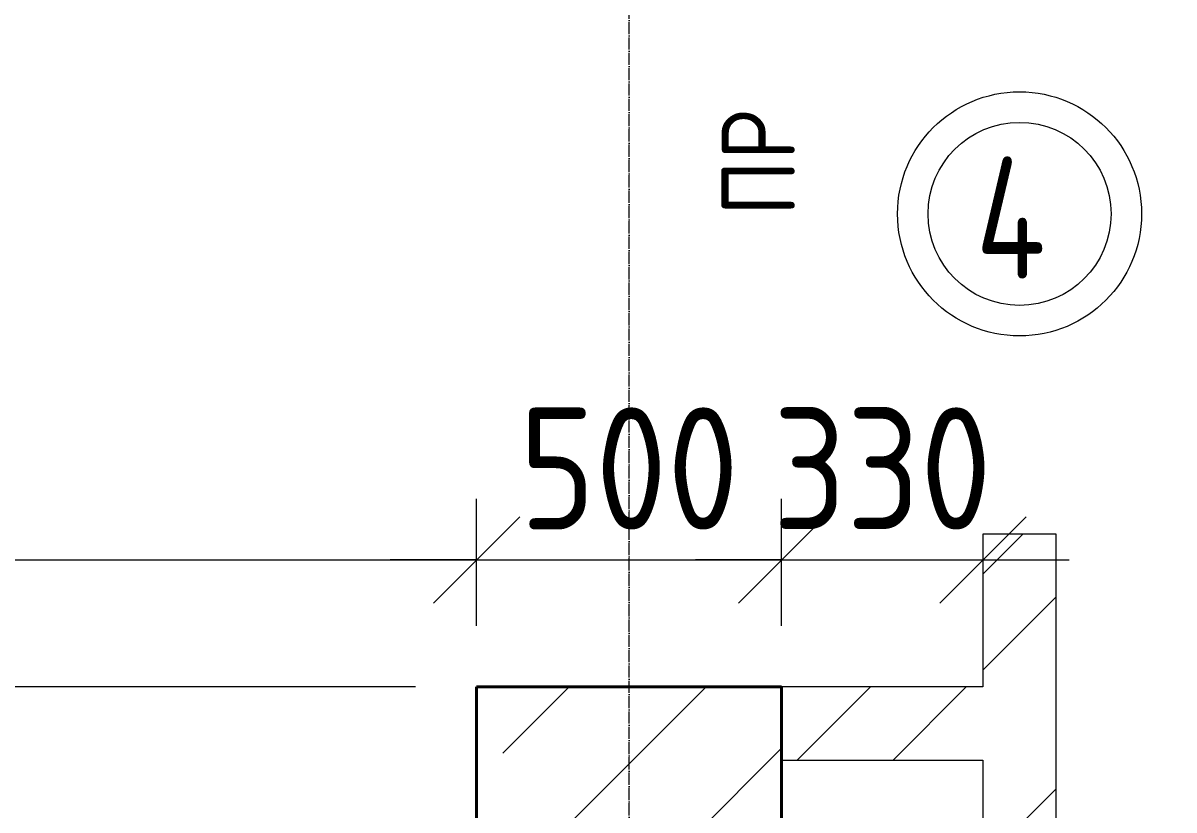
# Model space of a CAD drawing. Header units: millimetres. Extents: x -60946 to 138510, y -262288 to 24501.
# Drawn here: x -14593 to -12707, y 18653 to 19943 of the extents above; entities that cross this region are included whole.
import ezdxf

# ---------------------------------------------------------------- set-up
doc = ezdxf.new("R2010")
doc.units = ezdxf.units.MM
doc.linetypes.add('ADSK_Линия сетки', pattern=[25, 20, -2.5, 0, -2.5])
for name, color, linetype, lineweight in [('Марки', 7, 'Continuous', 20), ('Марки дверей', 7, 'Continuous', 20), ('Несущие колонны', 7, 'Continuous', 18), ('Оси', 7, 'Continuous', 9), ('Размеры', 7, 'Continuous', 9), ('Стены внутренние', 7, 'Continuous', 18)]:
    doc.layers.add(name, color=color, linetype=linetype, lineweight=lineweight)
doc.styles.add('GOST Common_3', font='', dxfattribs={"width": 0.9, "height": 200})
doc.styles.add('GOST Common_9', font='', dxfattribs={"width": 0.9, "height": 120})
doc.styles.add('GOST Common_B', font='', dxfattribs={"width": 0.8, "height": 200})
doc.styles.get('GOST Common_3').set_extended_font_data('GOST Common')
doc.styles.get('GOST Common_9').set_extended_font_data('GOST Common')
doc.styles.get('GOST Common_B').set_extended_font_data('GOST Common', bold=True)
doc.dimstyles.new('ADSK_Основной_2_0', dxfattribs={"dimscale": 304.8, "dimtxt": 201.142999, "dimasz": 0.463911, "dimexe": 0.328084, "dimexo": 0.328084, "dimgap": 0.164042, "dimtad": 1, "dimdec": 3, "dimrnd": 0.001, "dimdsep": 46, "dimtxsty": 'GOST Common_3', "dimblk1": 'OBLIQUE', "dimblk2": 'OBLIQUE', "dimsah": 1, "dimcen": 0.09, "dimdle": 0.328084, "dimazin": 2, "dimtfac": 1, "dimtdec": 4, "dimtix": 1, "dimtmove": 0, "dimatfit": 3, "dimfxl": 1, "dimtvp": 1, "dimtolj": 1, "dimtzin": 0, "dimlwd": 20, "dimlwe": 20, "dimarcsym": 2})
doc.dimstyles.new('ADSK_Основной_2_0_1', dxfattribs={"dimscale": 304.8, "dimtxt": 201.142999, "dimasz": 0.463911, "dimexe": 0.328084, "dimexo": 0.328084, "dimgap": 0.164042, "dimtad": 1, "dimdec": 3, "dimrnd": 0.001, "dimdsep": 46, "dimtxsty": 'GOST Common_3', "dimblk1": 'OBLIQUE', "dimblk2": 'OBLIQUE', "dimsah": 1, "dimcen": 0.09, "dimdle": 0.328084, "dimazin": 2, "dimtfac": 1, "dimtdec": 4, "dimtix": 1, "dimtmove": 1, "dimatfit": 3, "dimfxl": 1, "dimtvp": 1, "dimtolj": 1, "dimtzin": 0, "dimlwd": 20, "dimlwe": 20, "dimarcsym": 2})
pattern_1 = [(45, (0, 0), (-235.7317, 235.7317), []), (45, (157.15, 0), (-235.7317, 235.7317), [])]

# ---------------------------------------------------------------- blocks, each defined once
blk = doc.blocks.new('ADSK_КолоннаЖБ_Прямоугольная - 500x500 мм-1807509-Кладочный план подвала')
at = {"layer": 'Несущие колонны', "lineweight": 40}
for p, q in [((-250, 250), (250, 250)), ((-250, -250), (-250, 250)), ((250, 250), (250, -250)), ((250, -250), (-250, -250))]:
    blk.add_line(p, q, dxfattribs=at)
blk = doc.blocks.new('М_двери1 - Марка экземпляра 2-3719212-Кладочный план подвала')
at = {"layer": 'Марки дверей'}
for radius in [2, 1.5]:
    blk.add_circle((0, 0), radius, dxfattribs=at)
blk = doc.blocks.new('_Oblique')
at = {"color": 0, "linetype": 'ByBlock', "lineweight": -2}
blk.add_line((-0.5, -0.5), (0.5, 0.5), dxfattribs=at)
blk = doc.blocks.new('DIMBLOCK60-Кладочный план подвала')
at = {"layer": 'Defpoints', "color": 0, "transparency": 16777216}
for p in [(-12438.8, 19105), (-12338.8, 19105), (-12890, 17780)]:
    blk.add_point(p, dxfattribs=at)
at = {"layer": 'Размеры', "color": 0, "lineweight": 20, "transparency": 16777216}
for p, q in [((-12338.8, 17680), (-12338.8, 19205)), ((-12338.8, 19105), (-12238.8, 19105)), ((-12790, 17780), (-12238.8, 17780))]:
    blk.add_line(p, q, dxfattribs=at)
at = {"layer": 'Размеры', "color": 0, "lineweight": 20, "transparency": 16777216, "xscale": 141.4, "yscale": 141.4, "zscale": 141.4}
for p, rotation in [((-12338.8, 19105), 90), ((-12338.8, 17780), 270)]:
    blk.add_blockref('_Oblique', p, dxfattribs=dict(at, rotation=rotation))
at = {"layer": 'Размеры', "color": 0, "lineweight": 9, "transparency": 16777216, "insert": (-12488.8, 18442.5), "char_height": 200, "width": 560.473, "attachment_point": 5, "rotation": 90, "style": 'GOST Common_3'}
blk.add_mtext('\\A1;1325', dxfattribs=at)
blk = doc.blocks.new('DIMBLOCK83-Кладочный план подвала')
at = {"layer": 'Defpoints', "color": 0, "transparency": 16777216}
for p in [(-19550, 19162.8), (-13850, 19062.8), (-13850, 18855)]:
    blk.add_point(p, dxfattribs=at)
at = {"layer": 'Размеры', "color": 0, "lineweight": 20, "transparency": 16777216}
for p, q in [((-13850, 18955), (-13850, 19162.8)), ((-19650, 19062.8), (-13750, 19062.8)), ((-19550, 19062.8), (-19550, 18962.8))]:
    blk.add_line(p, q, dxfattribs=at)
at = {"layer": 'Размеры', "color": 0, "lineweight": 20, "transparency": 16777216, "xscale": 141.4, "yscale": 141.4, "zscale": 141.4, "rotation": 180}
blk.add_blockref('_Oblique', (-19550, 19062.8), dxfattribs=at)
at = {"layer": 'Размеры', "color": 0, "lineweight": 20, "transparency": 16777216, "xscale": 141.4, "yscale": 141.4, "zscale": 141.4}
blk.add_blockref('_Oblique', (-13850, 19062.8), dxfattribs=at)
at = {"layer": 'Размеры', "color": 0, "lineweight": 9, "transparency": 16777216, "insert": (-16700, 19212.8), "char_height": 200, "width": 605.475, "attachment_point": 5, "style": 'GOST Common_3'}
blk.add_mtext('\\A1;5700', dxfattribs=at)
blk = doc.blocks.new('DIMBLOCK84-Кладочный план подвала')
at = {"layer": 'Defpoints', "color": 0, "transparency": 16777216}
for p in [(-13350, 19062.8), (-13850, 18855), (-13350, 18855)]:
    blk.add_point(p, dxfattribs=at)
at = {"layer": 'Размеры', "color": 0, "lineweight": 20, "transparency": 16777216}
for p, q in [((-13850, 18955), (-13850, 19162.8)), ((-13350, 18955), (-13350, 19162.8)), ((-13850, 19062.8), (-13991.4, 19062.8)), ((-13850, 19062.8), (-13350, 19062.8)), ((-13350, 19062.8), (-13208.6, 19062.8))]:
    blk.add_line(p, q, dxfattribs=at)
at = {"layer": 'Размеры', "color": 0, "lineweight": 20, "transparency": 16777216, "xscale": 141.4, "yscale": 141.4, "zscale": 141.4}
blk.add_blockref('_Oblique', (-13850, 19062.8), dxfattribs=at)
at = {"layer": 'Размеры', "color": 0, "lineweight": 20, "transparency": 16777216, "xscale": 141.4, "yscale": 141.4, "zscale": 141.4, "rotation": 180}
blk.add_blockref('_Oblique', (-13350, 19062.8), dxfattribs=at)
at = {"layer": 'Размеры', "color": 0, "lineweight": 9, "transparency": 16777216, "insert": (-13600, 19212.8), "char_height": 200, "width": 454.106, "attachment_point": 5, "style": 'GOST Common_3'}
blk.add_mtext('\\A1;500', dxfattribs=at)
blk = doc.blocks.new('DIMBLOCK85-Кладочный план подвала')
at = {"layer": 'Defpoints', "color": 0, "transparency": 16777216}
for p in [(-13020, 19162.8), (-13020, 19062.8), (-13350, 18855)]:
    blk.add_point(p, dxfattribs=at)
at = {"layer": 'Размеры', "color": 0, "lineweight": 20, "transparency": 16777216}
for p, q in [((-13350, 18955), (-13350, 19162.8)), ((-13350, 19062.8), (-13491.4, 19062.8)), ((-13350, 19062.8), (-13020, 19062.8)), ((-13020, 19062.8), (-13020, 18962.8)), ((-13020, 19062.8), (-12878.6, 19062.8))]:
    blk.add_line(p, q, dxfattribs=at)
at = {"layer": 'Размеры', "color": 0, "lineweight": 20, "transparency": 16777216, "xscale": 141.4, "yscale": 141.4, "zscale": 141.4}
blk.add_blockref('_Oblique', (-13350, 19062.8), dxfattribs=at)
at = {"layer": 'Размеры', "color": 0, "lineweight": 20, "transparency": 16777216, "xscale": 141.4, "yscale": 141.4, "zscale": 141.4, "rotation": 180}
blk.add_blockref('_Oblique', (-13020, 19062.8), dxfattribs=at)
at = {"layer": 'Размеры', "color": 0, "lineweight": 9, "transparency": 16777216, "insert": (-13185, 19212.8), "char_height": 200, "width": 454.106, "attachment_point": 5, "style": 'GOST Common_3'}
blk.add_mtext('\\A1;330', dxfattribs=at)
blk = doc.blocks.new('DIMBLOCK86-Кладочный план подвала')
at = {"layer": 'Defpoints', "color": 0, "transparency": 16777216}
for p in [(-17556.4, 18855), (-13850, 18855), (-16700, 18605)]:
    blk.add_point(p, dxfattribs=at)
at = {"layer": 'Размеры', "color": 0, "lineweight": 20, "transparency": 16777216}
for p, q in [((-17980.7, 19295), (-18543.5, 19295)), ((-17556.4, 18730), (-17980.7, 19295)), ((-17556.4, 18505), (-17556.4, 18955)), ((-13950, 18855), (-17656.4, 18855)), ((-16800, 18605), (-17656.4, 18605))]:
    blk.add_line(p, q, dxfattribs=at)
at = {"layer": 'Размеры', "color": 0, "lineweight": 20, "transparency": 16777216, "xscale": 141.4, "yscale": 141.4, "zscale": 141.4}
for p, rotation in [((-17556.4, 18855), 90), ((-17556.4, 18605), 270)]:
    blk.add_blockref('_Oblique', p, dxfattribs=dict(at, rotation=rotation))
at = {"layer": 'Размеры', "color": 0, "lineweight": 9, "transparency": 16777216, "insert": (-18164, 19024.2), "char_height": 200, "width": 454.106, "attachment_point": 1, "rotation": 90, "line_spacing_factor": 1.022761, "style": 'GOST Common_3'}
blk.add_mtext('\\A1;250', dxfattribs=at)
blk = doc.blocks.new('DIMBLOCK87-Кладочный план подвала')
at = {"layer": 'Defpoints', "color": 0, "transparency": 16777216}
for p in [(-17656.4, 23755), (-17556.4, 23755), (-13850, 18855)]:
    blk.add_point(p, dxfattribs=at)
at = {"layer": 'Размеры', "color": 0, "lineweight": 20, "transparency": 16777216}
for p, q in [((-17556.4, 18755), (-17556.4, 23855)), ((-17556.4, 23755), (-17456.4, 23755)), ((-13950, 18855), (-17656.4, 18855))]:
    blk.add_line(p, q, dxfattribs=at)
at = {"layer": 'Размеры', "color": 0, "lineweight": 20, "transparency": 16777216, "xscale": 141.4, "yscale": 141.4, "zscale": 141.4}
for p, rotation in [((-17556.4, 23755), 90), ((-17556.4, 18855), 270)]:
    blk.add_blockref('_Oblique', p, dxfattribs=dict(at, rotation=rotation))
at = {"layer": 'Размеры', "color": 0, "lineweight": 9, "transparency": 16777216, "insert": (-17706.4, 21305), "char_height": 200, "width": 625.93, "attachment_point": 5, "rotation": 90, "style": 'GOST Common_3'}
blk.add_mtext('\\A1;4900', dxfattribs=at)

msp = doc.modelspace()

# ---------------------------------------------------------------- hatches: boundary and pattern name
at = {"layer": 'Несущие колонны', "lineweight": 9}
h = msp.add_hatch(dxfattribs=at)
h.set_pattern_fill('FP_3', color=256, style=0, pattern_type=2)
h.set_pattern_definition([(45, (0, 0), (-224.5064, 224.5064), []), (45, (224.5, 0), (-224.5064, 224.5064), [396.875, -79.375, 3.353, -76.022])])
h.paths.add_polyline_path([(-13350, 18354.969), (-13350, 18854.969), (-13850, 18854.969), (-13850, 18354.969), (-13800, 18354.969)])
at = {"layer": 'Стены внутренние', "lineweight": 9}
h = msp.add_hatch(dxfattribs=at)
h.set_pattern_fill('FP_2', color=256, style=0, pattern_type=2)
h.set_pattern_definition(pattern_1)
h.paths.add_polyline_path([(-13020, 14804.969), (-12900, 14804.969), (-12900, 16229.969), (-13020, 16229.969), (-13020, 15315.6419)])
h.paths.add_polyline_path([(-13020, 17779.969), (-12900, 17779.969), (-12900, 19104.969), (-13020, 19104.969), (-13020, 17929.969)])
h.paths.add_polyline_path([(-12900, 20154.969), (-12900, 23754.969), (-13020, 23754.969), (-13020, 20154.969)])
h = msp.add_hatch(dxfattribs=at)
h.set_pattern_fill('FP_2', color=256, style=0, pattern_type=2)
h.set_pattern_definition(pattern_1)
h.paths.add_polyline_path([(-13020, 18734.969), (-13020, 18854.969), (-13350, 18854.969), (-13350, 18734.969)])

# ---------------------------------------------------------------- linework, layer by layer
at = {"layer": 'Несущие колонны', "lineweight": 9}
for p, q in [((-13350, 18854.969), (-13850, 18854.969)), ((-13850, 18854.969), (-13850, 18604.969)), ((-13350, 18354.969), (-13350, 18854.969))]:
    msp.add_line(p, q, dxfattribs=at)
at = {"layer": 'Оси', "linetype": 'ADSK_Линия сетки', "lineweight": 5}
msp.add_line((-13600, -10973.8823), (-13600, 24500.9141), dxfattribs=at)
at = {"layer": 'Стены внутренние', "lineweight": 5}
for p, q in [((-12900, 19104.969), (-13020, 19104.969)), ((-13020, 19104.969), (-13020, 18854.969)), ((-12900, 17779.969), (-12900, 19104.969)), ((-13020, 18854.969), (-13350, 18854.969)), ((-13350, 18854.969), (-13350, 18734.969)), ((-13350, 18734.969), (-13020, 18734.969)), ((-13020, 18734.969), (-13020, 18004.969))]:
    msp.add_line(p, q, dxfattribs=at)

# ---------------------------------------------------------------- block references
at = {"layer": 'Марки дверей', "xscale": 99.99999999999993, "yscale": 99.99999999999993, "zscale": 99.99999999999993}
msp.add_blockref('М_двери1 - Марка экземпляра 2-3719212-Кладочный план подвала', (-12960, 19629.969), dxfattribs=at)
at = {"layer": 'Несущие колонны', "lineweight": 40, "rotation": 89.9999999999999}
msp.add_blockref('ADSK_КолоннаЖБ_Прямоугольная - 500x500 мм-1807509-Кладочный план подвала', (-13600, 18604.969), dxfattribs=at)

# ---------------------------------------------------------------- texts
at = {"layer": 'Марки', "lineweight": 9, "insert": (-13448.1645, 19626.6606), "char_height": 120, "width": 432.91125, "attachment_point": 1, "rotation": 90, "style": 'GOST Common_9'}
msp.add_mtext('ПР', dxfattribs=at)
at = {"layer": 'Марки дверей', "lineweight": 5, "insert": (-13032.0574, 19723.6279), "char_height": 200, "width": 166.751, "attachment_point": 1, "style": 'GOST Common_B'}
msp.add_mtext('\\fGOST Common|b1|i0|c204|p34|;\\W.8;4', dxfattribs=at)

# ---------------------------------------------------------------- dimensions: what is measured, and where the dimension line sits
at = {"layer": 'Размеры', "lineweight": 9}
for base, p1, p2, override, picture, middle in [((-17556.4083, 23754.969), (-13850, 18854.969), (-17656.3932, 23754.969), {"dimpost": '<>', "dimfxl": 6204.726333}, 'DIMBLOCK87-Кладочный план подвала', (-17706.4083, 21304.969)), ((-12338.8346, 19104.969), (-12890, 17779.969), (-12438.8195, 19104.969), {"dimpost": '<>', "dimfxl": 1399.710286}, 'DIMBLOCK60-Кладочный план подвала', (-12488.8346, 18442.469))]:
    dim = msp.add_linear_dim(base=base, p1=p1, p2=p2, angle=90, dimstyle='ADSK_Основной_2_0', override=override, dxfattribs=at)
    dim.commit()
    dim.dimension.update_dxf_attribs({"geometry": picture, "text_midpoint": middle})
dim = msp.add_linear_dim(base=(-17556.4083, 18854.969), p1=(-16700, 18604.969), p2=(-13850, 18854.969), angle=90, dimstyle='ADSK_Основной_2_0_1', override={"dimpost": '<>', "dimfxl": 2860.9439}, dxfattribs=at)
dim.commit()
dim.dimension.update_dxf_attribs({"geometry": 'DIMBLOCK86-Кладочный план подвала', "text_midpoint": (-18030.692, 19294.9671), "dimtype": 160, "text_rotation": 90})
for base, p1, p2, override, picture, middle in [((-13850, 19062.8086), (-19550, 19162.7935), (-13850, 18854.969), {"dimpost": '<>', "dimfxl": 5708.305871}, 'DIMBLOCK83-Кладочный план подвала', (-16700, 19212.8086)), ((-13350, 19062.8086), (-13850, 18854.969), (-13350, 18854.969), {"dimpost": '<>', "dimfxl": 500}, 'DIMBLOCK84-Кладочный план подвала', (-13600, 19212.8086)), ((-13020, 19062.8086), (-13350, 18854.969), (-13020, 19162.7935), {"dimpost": '<>', "dimfxl": 451.282526}, 'DIMBLOCK85-Кладочный план подвала', (-13185, 19212.8086))]:
    dim = msp.add_linear_dim(base=base, p1=p1, p2=p2, dimstyle='ADSK_Основной_2_0', override=override, dxfattribs=at)
    dim.commit()
    dim.dimension.update_dxf_attribs({"geometry": picture, "text_midpoint": middle})

doc.saveas('drawing.dxf')
